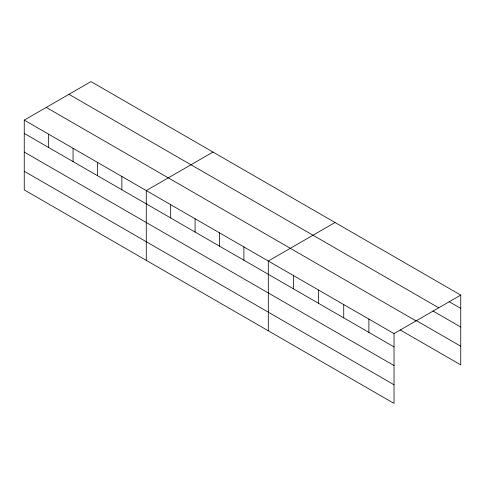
<?xml version="1.0" encoding="UTF-8"?>
<svg xmlns="http://www.w3.org/2000/svg" width="485" height="485" viewBox="0 0 485 485"><rect width="100%" height="100%" fill="white"/><g stroke="black" fill="none" stroke-linecap="round" stroke-linejoin="round"><path stroke-width="0.73" d="M394.026 365.544L394.026 333.613L24.25 120.122L24.25 189.908L394.026 403.399L394.026 365.544L24.25 152.054M400.143 329.885L460.75 364.878L460.75 295.092L90.974 81.601L24.25 120.122M213 152.054L146.276 190.575L146.276 260.36M335.026 222.506L268.302 261.027L268.302 330.812M394.026 333.613L460.75 295.092M449.146 301.676L460.75 308.381M68.955 94.314L438.731 307.805M433.026 311.018L460.75 327.023M415.621 320.173L460.75 346.229M46.269 107.409L416.045 320.9M24.25 133.411L394.026 346.902M24.25 171.266L394.026 384.757M368.885 319.094L368.885 332.383M343.738 304.58L343.738 317.869M318.59 290.06L318.59 303.349M293.449 275.547L293.449 288.83M243.9 246.938L243.9 260.227M219.493 232.848L219.493 246.137M195.085 218.753L195.085 232.042M170.684 204.664L170.684 217.953M121.868 176.485L121.868 189.774M97.467 162.396L97.467 175.685M73.059 148.307L73.059 161.596M48.658 134.212L48.658 147.501"/></g></svg>
